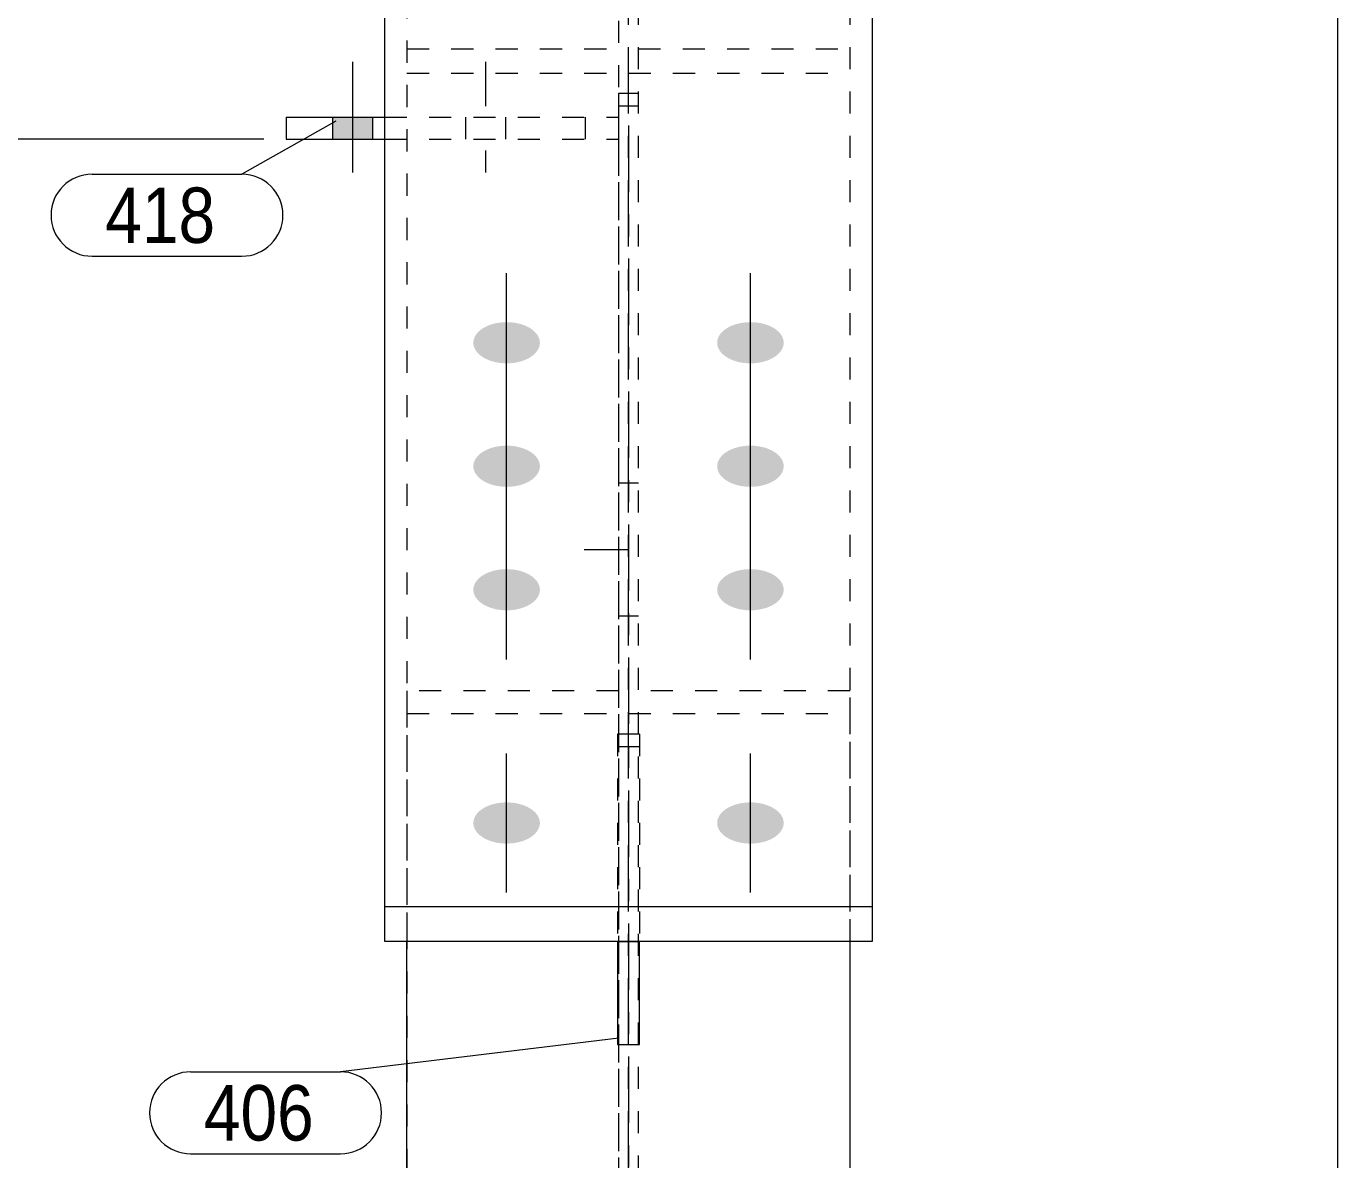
# Model space of a CAD drawing. Header units: millimetres. Extents: x 2 to 579, y 1 to 825.
# Drawn here: x 55.3 to 114.5, y 617.4 to 668.5 of the extents above; entities that cross this region are included whole.
import ezdxf

# ---------------------------------------------------------------- set-up
doc = ezdxf.new("R2010")
doc.units = ezdxf.units.MM
for name, pattern in [('XKITLINE00', [0]), ('XKITLINE01', [4, 1, -1, 1, -1]), ('XKITLINE02', [4, 2, -2]), ('XKITLINE03', [6, 3, -1, 1, -1])]:
    doc.linetypes.add(name, pattern=pattern)
for name, color, linetype, lineweight in [('Bolt', 3, 'Continuous', 0), ('Dimensions', 7, 'Continuous', 0), ('Part', 2, 'Continuous', 0), ('PartMark', 7, 'Continuous', 0)]:
    doc.layers.add(name, color=color, linetype=linetype, lineweight=lineweight)
doc.styles.add('ARIAL', font='ARIAL.TTF')

# ---------------------------------------------------------------- blocks, each defined once
blk = doc.blocks.new('*A24')
at = {"layer": 'Bolt'}
for points in [[(76.913, 653.312), (76.876, 653.313), (76.84, 653.314), (76.803, 653.316), (76.766, 653.319), (76.73, 653.322), (76.694, 653.325), (76.657, 653.33), (76.621, 653.334), (76.586, 653.34), (76.55, 653.345), (76.515, 653.352), (76.479, 653.359), (76.445, 653.366), (76.41, 653.374), (76.376, 653.382), (76.342, 653.391), (76.309, 653.401), (76.276, 653.411), (76.243, 653.421), (76.211, 653.432), (76.179, 653.444), (76.148, 653.456), (76.117, 653.468), (76.086, 653.481), (76.056, 653.495), (76.027, 653.508), (75.998, 653.523), (75.97, 653.537), (75.943, 653.552), (75.916, 653.568), (75.889, 653.584), (75.864, 653.6), (75.839, 653.617), (75.814, 653.634), (75.79, 653.651), (75.767, 653.669), (75.745, 653.687), (75.724, 653.706), (75.703, 653.724), (75.683, 653.744), (75.663, 653.763), (75.645, 653.783), (75.627, 653.803), (75.61, 653.823), (75.594, 653.843), (75.579, 653.864), (75.564, 653.885), (75.551, 653.906), (75.538, 653.928), (75.526, 653.949), (75.515, 653.971), (75.504, 653.993), (75.495, 654.015), (75.486, 654.037), (75.479, 654.059), (75.472, 654.082), (75.466, 654.104), (75.461, 654.127), (75.457, 654.149), (75.454, 654.172), (75.452, 654.195), (75.45, 654.218), (75.45, 654.24), (75.45, 654.263), (75.452, 654.286), (75.454, 654.309), (75.457, 654.331), (75.461, 654.354), (75.466, 654.377), (75.472, 654.399), (75.479, 654.422), (75.486, 654.444), (75.495, 654.466), (75.504, 654.488), (75.515, 654.51), (75.526, 654.532), (75.538, 654.553), (75.551, 654.575), (75.564, 654.596), (75.579, 654.617), (75.594, 654.637), (75.61, 654.658), (75.627, 654.678), (75.645, 654.698), (75.663, 654.718), (75.683, 654.737), (75.703, 654.756), (75.724, 654.775), (75.745, 654.794), (75.767, 654.812), (75.79, 654.83), (75.814, 654.847), (75.839, 654.864), (75.864, 654.881), (75.889, 654.897), (75.916, 654.913), (75.943, 654.929), (75.97, 654.944), (75.998, 654.958), (76.027, 654.973), (76.056, 654.986), (76.086, 655), (76.117, 655.013), (76.148, 655.025), (76.179, 655.037), (76.211, 655.048), (76.243, 655.059), (76.276, 655.07), (76.309, 655.08), (76.342, 655.089), (76.376, 655.098), (76.41, 655.107), (76.445, 655.115), (76.479, 655.122), (76.515, 655.129), (76.55, 655.135), (76.586, 655.141), (76.621, 655.147), (76.657, 655.151), (76.694, 655.155), (76.73, 655.159), (76.766, 655.162), (76.803, 655.165), (76.84, 655.167), (76.876, 655.168), (76.913, 655.169), (76.95, 655.169), (76.987, 655.169), (77.024, 655.168), (77.06, 655.167), (77.097, 655.165), (77.134, 655.162), (77.17, 655.159), (77.206, 655.155), (77.243, 655.151), (77.279, 655.147), (77.314, 655.141), (77.35, 655.135), (77.385, 655.129), (77.421, 655.122), (77.455, 655.115), (77.49, 655.107), (77.524, 655.098), (77.558, 655.089), (77.591, 655.08), (77.624, 655.07), (77.657, 655.059), (77.689, 655.048), (77.721, 655.037), (77.752, 655.025), (77.783, 655.013), (77.814, 655), (77.844, 654.986), (77.873, 654.973), (77.902, 654.958), (77.93, 654.944), (77.957, 654.929), (77.984, 654.913), (78.011, 654.897), (78.036, 654.881), (78.061, 654.864), (78.086, 654.847), (78.11, 654.83), (78.133, 654.812), (78.155, 654.794), (78.176, 654.775), (78.197, 654.756), (78.217, 654.737), (78.237, 654.718), (78.255, 654.698), (78.273, 654.678), (78.29, 654.658), (78.306, 654.637), (78.321, 654.617), (78.336, 654.596), (78.349, 654.575), (78.362, 654.553), (78.374, 654.532), (78.385, 654.51), (78.396, 654.488), (78.405, 654.466), (78.414, 654.444), (78.421, 654.422), (78.428, 654.399), (78.434, 654.377), (78.439, 654.354), (78.443, 654.331), (78.446, 654.309), (78.448, 654.286), (78.45, 654.263), (78.45, 654.24), (78.45, 654.218), (78.448, 654.195), (78.446, 654.172), (78.443, 654.149), (78.439, 654.127), (78.434, 654.104), (78.428, 654.082), (78.421, 654.059), (78.414, 654.037), (78.405, 654.015), (78.396, 653.993), (78.385, 653.971), (78.374, 653.949), (78.362, 653.928), (78.349, 653.906), (78.336, 653.885), (78.321, 653.864), (78.306, 653.843), (78.29, 653.823), (78.273, 653.803), (78.255, 653.783), (78.237, 653.763), (78.217, 653.744), (78.197, 653.724), (78.176, 653.706), (78.155, 653.687), (78.133, 653.669), (78.11, 653.651), (78.086, 653.634), (78.061, 653.617), (78.036, 653.6), (78.011, 653.584), (77.984, 653.568), (77.957, 653.552), (77.93, 653.537), (77.902, 653.523), (77.873, 653.508), (77.844, 653.495), (77.814, 653.481), (77.783, 653.468), (77.752, 653.456), (77.721, 653.444), (77.689, 653.432), (77.657, 653.421), (77.624, 653.411), (77.591, 653.401), (77.558, 653.391), (77.524, 653.382), (77.49, 653.374), (77.455, 653.366), (77.421, 653.359), (77.385, 653.352), (77.35, 653.345), (77.314, 653.34), (77.279, 653.334), (77.243, 653.33), (77.206, 653.325), (77.17, 653.322), (77.134, 653.319), (77.097, 653.316), (77.06, 653.314), (77.024, 653.313), (76.987, 653.312), (76.95, 653.312)], [(87.913, 653.312), (87.876, 653.313), (87.84, 653.314), (87.803, 653.316), (87.766, 653.319), (87.73, 653.322), (87.694, 653.325), (87.657, 653.33), (87.621, 653.334), (87.586, 653.34), (87.55, 653.345), (87.515, 653.352), (87.479, 653.359), (87.445, 653.366), (87.41, 653.374), (87.376, 653.382), (87.342, 653.391), (87.309, 653.401), (87.276, 653.411), (87.243, 653.421), (87.211, 653.432), (87.179, 653.444), (87.148, 653.456), (87.117, 653.468), (87.086, 653.481), (87.056, 653.495), (87.027, 653.508), (86.998, 653.523), (86.97, 653.537), (86.943, 653.552), (86.916, 653.568), (86.889, 653.584), (86.864, 653.6), (86.839, 653.617), (86.814, 653.634), (86.79, 653.651), (86.767, 653.669), (86.745, 653.687), (86.724, 653.706), (86.703, 653.724), (86.683, 653.744), (86.663, 653.763), (86.645, 653.783), (86.627, 653.803), (86.61, 653.823), (86.594, 653.843), (86.579, 653.864), (86.564, 653.885), (86.551, 653.906), (86.538, 653.928), (86.526, 653.949), (86.515, 653.971), (86.504, 653.993), (86.495, 654.015), (86.486, 654.037), (86.479, 654.059), (86.472, 654.082), (86.466, 654.104), (86.461, 654.127), (86.457, 654.149), (86.454, 654.172), (86.452, 654.195), (86.45, 654.218), (86.45, 654.24), (86.45, 654.263), (86.452, 654.286), (86.454, 654.309), (86.457, 654.331), (86.461, 654.354), (86.466, 654.377), (86.472, 654.399), (86.479, 654.422), (86.486, 654.444), (86.495, 654.466), (86.504, 654.488), (86.515, 654.51), (86.526, 654.532), (86.538, 654.553), (86.551, 654.575), (86.564, 654.596), (86.579, 654.617), (86.594, 654.637), (86.61, 654.658), (86.627, 654.678), (86.645, 654.698), (86.663, 654.718), (86.683, 654.737), (86.703, 654.756), (86.724, 654.775), (86.745, 654.794), (86.767, 654.812), (86.79, 654.83), (86.814, 654.847), (86.839, 654.864), (86.864, 654.881), (86.889, 654.897), (86.916, 654.913), (86.943, 654.929), (86.97, 654.944), (86.998, 654.958), (87.027, 654.973), (87.056, 654.986), (87.086, 655), (87.117, 655.013), (87.148, 655.025), (87.179, 655.037), (87.211, 655.048), (87.243, 655.059), (87.276, 655.07), (87.309, 655.08), (87.342, 655.089), (87.376, 655.098), (87.41, 655.107), (87.445, 655.115), (87.479, 655.122), (87.515, 655.129), (87.55, 655.135), (87.586, 655.141), (87.621, 655.147), (87.657, 655.151), (87.694, 655.155), (87.73, 655.159), (87.766, 655.162), (87.803, 655.165), (87.84, 655.167), (87.876, 655.168), (87.913, 655.169), (87.95, 655.169), (87.987, 655.169), (88.024, 655.168), (88.06, 655.167), (88.097, 655.165), (88.134, 655.162), (88.17, 655.159), (88.206, 655.155), (88.243, 655.151), (88.279, 655.147), (88.314, 655.141), (88.35, 655.135), (88.385, 655.129), (88.421, 655.122), (88.455, 655.115), (88.49, 655.107), (88.524, 655.098), (88.558, 655.089), (88.591, 655.08), (88.624, 655.07), (88.657, 655.059), (88.689, 655.048), (88.721, 655.037), (88.752, 655.025), (88.783, 655.013), (88.814, 655), (88.844, 654.986), (88.873, 654.973), (88.902, 654.958), (88.93, 654.944), (88.957, 654.929), (88.984, 654.913), (89.011, 654.897), (89.036, 654.881), (89.061, 654.864), (89.086, 654.847), (89.11, 654.83), (89.133, 654.812), (89.155, 654.794), (89.176, 654.775), (89.197, 654.756), (89.217, 654.737), (89.237, 654.718), (89.255, 654.698), (89.273, 654.678), (89.29, 654.658), (89.306, 654.637), (89.321, 654.617), (89.336, 654.596), (89.349, 654.575), (89.362, 654.553), (89.374, 654.532), (89.385, 654.51), (89.396, 654.488), (89.405, 654.466), (89.414, 654.444), (89.421, 654.422), (89.428, 654.399), (89.434, 654.377), (89.439, 654.354), (89.443, 654.331), (89.446, 654.309), (89.448, 654.286), (89.45, 654.263), (89.45, 654.24), (89.45, 654.218), (89.448, 654.195), (89.446, 654.172), (89.443, 654.149), (89.439, 654.127), (89.434, 654.104), (89.428, 654.082), (89.421, 654.059), (89.414, 654.037), (89.405, 654.015), (89.396, 653.993), (89.385, 653.971), (89.374, 653.949), (89.362, 653.928), (89.349, 653.906), (89.336, 653.885), (89.321, 653.864), (89.306, 653.843), (89.29, 653.823), (89.273, 653.803), (89.255, 653.783), (89.237, 653.763), (89.217, 653.744), (89.197, 653.724), (89.176, 653.706), (89.155, 653.687), (89.133, 653.669), (89.11, 653.651), (89.086, 653.634), (89.061, 653.617), (89.036, 653.6), (89.011, 653.584), (88.984, 653.568), (88.957, 653.552), (88.93, 653.537), (88.902, 653.523), (88.873, 653.508), (88.844, 653.495), (88.814, 653.481), (88.783, 653.468), (88.752, 653.456), (88.721, 653.444), (88.689, 653.432), (88.657, 653.421), (88.624, 653.411), (88.591, 653.401), (88.558, 653.391), (88.524, 653.382), (88.49, 653.374), (88.455, 653.366), (88.421, 653.359), (88.385, 653.352), (88.35, 653.345), (88.314, 653.34), (88.279, 653.334), (88.243, 653.33), (88.206, 653.325), (88.17, 653.322), (88.134, 653.319), (88.097, 653.316), (88.06, 653.314), (88.024, 653.313), (87.987, 653.312), (87.95, 653.312)], [(76.913, 647.74), (76.876, 647.741), (76.84, 647.742), (76.803, 647.744), (76.766, 647.747), (76.73, 647.75), (76.694, 647.754), (76.657, 647.758), (76.621, 647.762), (76.586, 647.768), (76.55, 647.774), (76.515, 647.78), (76.479, 647.787), (76.445, 647.794), (76.41, 647.802), (76.376, 647.811), (76.342, 647.82), (76.309, 647.829), (76.276, 647.839), (76.243, 647.85), (76.211, 647.861), (76.179, 647.872), (76.148, 647.884), (76.117, 647.896), (76.086, 647.909), (76.056, 647.923), (76.027, 647.936), (75.998, 647.951), (75.97, 647.965), (75.943, 647.98), (75.916, 647.996), (75.889, 648.012), (75.864, 648.028), (75.839, 648.045), (75.814, 648.062), (75.79, 648.079), (75.767, 648.097), (75.745, 648.115), (75.724, 648.134), (75.703, 648.153), (75.683, 648.172), (75.663, 648.191), (75.645, 648.211), (75.627, 648.231), (75.61, 648.251), (75.594, 648.272), (75.579, 648.292), (75.564, 648.313), (75.551, 648.334), (75.538, 648.356), (75.526, 648.377), (75.515, 648.399), (75.504, 648.421), (75.495, 648.443), (75.486, 648.465), (75.479, 648.487), (75.472, 648.51), (75.466, 648.532), (75.461, 648.555), (75.457, 648.578), (75.454, 648.6), (75.452, 648.623), (75.45, 648.646), (75.45, 648.669), (75.45, 648.691), (75.452, 648.714), (75.454, 648.737), (75.457, 648.76), (75.461, 648.782), (75.466, 648.805), (75.472, 648.827), (75.479, 648.85), (75.486, 648.872), (75.495, 648.894), (75.504, 648.916), (75.515, 648.938), (75.526, 648.96), (75.538, 648.981), (75.551, 649.003), (75.564, 649.024), (75.579, 649.045), (75.594, 649.066), (75.61, 649.086), (75.627, 649.106), (75.645, 649.126), (75.663, 649.146), (75.683, 649.165), (75.703, 649.184), (75.724, 649.203), (75.745, 649.222), (75.767, 649.24), (75.79, 649.258), (75.814, 649.275), (75.839, 649.292), (75.864, 649.309), (75.889, 649.325), (75.916, 649.341), (75.943, 649.357), (75.97, 649.372), (75.998, 649.386), (76.027, 649.401), (76.056, 649.414), (76.086, 649.428), (76.117, 649.441), (76.148, 649.453), (76.179, 649.465), (76.211, 649.477), (76.243, 649.488), (76.276, 649.498), (76.309, 649.508), (76.342, 649.518), (76.376, 649.527), (76.41, 649.535), (76.445, 649.543), (76.479, 649.55), (76.515, 649.557), (76.55, 649.564), (76.586, 649.569), (76.621, 649.575), (76.657, 649.579), (76.694, 649.584), (76.73, 649.587), (76.766, 649.59), (76.803, 649.593), (76.84, 649.595), (76.876, 649.596), (76.913, 649.597), (76.95, 649.597), (76.987, 649.597), (77.024, 649.596), (77.06, 649.595), (77.097, 649.593), (77.134, 649.59), (77.17, 649.587), (77.206, 649.584), (77.243, 649.579), (77.279, 649.575), (77.314, 649.569), (77.35, 649.564), (77.385, 649.557), (77.421, 649.55), (77.455, 649.543), (77.49, 649.535), (77.524, 649.527), (77.558, 649.518), (77.591, 649.508), (77.624, 649.498), (77.657, 649.488), (77.689, 649.477), (77.721, 649.465), (77.752, 649.453), (77.783, 649.441), (77.814, 649.428), (77.844, 649.414), (77.873, 649.401), (77.902, 649.386), (77.93, 649.372), (77.957, 649.357), (77.984, 649.341), (78.011, 649.325), (78.036, 649.309), (78.061, 649.292), (78.086, 649.275), (78.11, 649.258), (78.133, 649.24), (78.155, 649.222), (78.176, 649.203), (78.197, 649.184), (78.217, 649.165), (78.237, 649.146), (78.255, 649.126), (78.273, 649.106), (78.29, 649.086), (78.306, 649.066), (78.321, 649.045), (78.336, 649.024), (78.349, 649.003), (78.362, 648.981), (78.374, 648.96), (78.385, 648.938), (78.396, 648.916), (78.405, 648.894), (78.414, 648.872), (78.421, 648.85), (78.428, 648.827), (78.434, 648.805), (78.439, 648.782), (78.443, 648.76), (78.446, 648.737), (78.448, 648.714), (78.45, 648.691), (78.45, 648.669), (78.45, 648.646), (78.448, 648.623), (78.446, 648.6), (78.443, 648.578), (78.439, 648.555), (78.434, 648.532), (78.428, 648.51), (78.421, 648.487), (78.414, 648.465), (78.405, 648.443), (78.396, 648.421), (78.385, 648.399), (78.374, 648.377), (78.362, 648.356), (78.349, 648.334), (78.336, 648.313), (78.321, 648.292), (78.306, 648.272), (78.29, 648.251), (78.273, 648.231), (78.255, 648.211), (78.237, 648.191), (78.217, 648.172), (78.197, 648.153), (78.176, 648.134), (78.155, 648.115), (78.133, 648.097), (78.11, 648.079), (78.086, 648.062), (78.061, 648.045), (78.036, 648.028), (78.011, 648.012), (77.984, 647.996), (77.957, 647.98), (77.93, 647.965), (77.902, 647.951), (77.873, 647.936), (77.844, 647.923), (77.814, 647.909), (77.783, 647.896), (77.752, 647.884), (77.721, 647.872), (77.689, 647.861), (77.657, 647.85), (77.624, 647.839), (77.591, 647.829), (77.558, 647.82), (77.524, 647.811), (77.49, 647.802), (77.455, 647.794), (77.421, 647.787), (77.385, 647.78), (77.35, 647.774), (77.314, 647.768), (77.279, 647.762), (77.243, 647.758), (77.206, 647.754), (77.17, 647.75), (77.134, 647.747), (77.097, 647.744), (77.06, 647.742), (77.024, 647.741), (76.987, 647.74), (76.95, 647.74)], [(87.913, 647.74), (87.876, 647.741), (87.84, 647.742), (87.803, 647.744), (87.766, 647.747), (87.73, 647.75), (87.694, 647.754), (87.657, 647.758), (87.621, 647.762), (87.586, 647.768), (87.55, 647.774), (87.515, 647.78), (87.479, 647.787), (87.445, 647.794), (87.41, 647.802), (87.376, 647.811), (87.342, 647.82), (87.309, 647.829), (87.276, 647.839), (87.243, 647.85), (87.211, 647.861), (87.179, 647.872), (87.148, 647.884), (87.117, 647.896), (87.086, 647.909), (87.056, 647.923), (87.027, 647.936), (86.998, 647.951), (86.97, 647.965), (86.943, 647.98), (86.916, 647.996), (86.889, 648.012), (86.864, 648.028), (86.839, 648.045), (86.814, 648.062), (86.79, 648.079), (86.767, 648.097), (86.745, 648.115), (86.724, 648.134), (86.703, 648.153), (86.683, 648.172), (86.663, 648.191), (86.645, 648.211), (86.627, 648.231), (86.61, 648.251), (86.594, 648.272), (86.579, 648.292), (86.564, 648.313), (86.551, 648.334), (86.538, 648.356), (86.526, 648.377), (86.515, 648.399), (86.504, 648.421), (86.495, 648.443), (86.486, 648.465), (86.479, 648.487), (86.472, 648.51), (86.466, 648.532), (86.461, 648.555), (86.457, 648.578), (86.454, 648.6), (86.452, 648.623), (86.45, 648.646), (86.45, 648.669), (86.45, 648.691), (86.452, 648.714), (86.454, 648.737), (86.457, 648.76), (86.461, 648.782), (86.466, 648.805), (86.472, 648.827), (86.479, 648.85), (86.486, 648.872), (86.495, 648.894), (86.504, 648.916), (86.515, 648.938), (86.526, 648.96), (86.538, 648.981), (86.551, 649.003), (86.564, 649.024), (86.579, 649.045), (86.594, 649.066), (86.61, 649.086), (86.627, 649.106), (86.645, 649.126), (86.663, 649.146), (86.683, 649.165), (86.703, 649.184), (86.724, 649.203), (86.745, 649.222), (86.767, 649.24), (86.79, 649.258), (86.814, 649.275), (86.839, 649.292), (86.864, 649.309), (86.889, 649.325), (86.916, 649.341), (86.943, 649.357), (86.97, 649.372), (86.998, 649.386), (87.027, 649.401), (87.056, 649.414), (87.086, 649.428), (87.117, 649.441), (87.148, 649.453), (87.179, 649.465), (87.211, 649.477), (87.243, 649.488), (87.276, 649.498), (87.309, 649.508), (87.342, 649.518), (87.376, 649.527), (87.41, 649.535), (87.445, 649.543), (87.479, 649.55), (87.515, 649.557), (87.55, 649.564), (87.586, 649.569), (87.621, 649.575), (87.657, 649.579), (87.694, 649.584), (87.73, 649.587), (87.766, 649.59), (87.803, 649.593), (87.84, 649.595), (87.876, 649.596), (87.913, 649.597), (87.95, 649.597), (87.987, 649.597), (88.024, 649.596), (88.06, 649.595), (88.097, 649.593), (88.134, 649.59), (88.17, 649.587), (88.206, 649.584), (88.243, 649.579), (88.279, 649.575), (88.314, 649.569), (88.35, 649.564), (88.385, 649.557), (88.421, 649.55), (88.455, 649.543), (88.49, 649.535), (88.524, 649.527), (88.558, 649.518), (88.591, 649.508), (88.624, 649.498), (88.657, 649.488), (88.689, 649.477), (88.721, 649.465), (88.752, 649.453), (88.783, 649.441), (88.814, 649.428), (88.844, 649.414), (88.873, 649.401), (88.902, 649.386), (88.93, 649.372), (88.957, 649.357), (88.984, 649.341), (89.011, 649.325), (89.036, 649.309), (89.061, 649.292), (89.086, 649.275), (89.11, 649.258), (89.133, 649.24), (89.155, 649.222), (89.176, 649.203), (89.197, 649.184), (89.217, 649.165), (89.237, 649.146), (89.255, 649.126), (89.273, 649.106), (89.29, 649.086), (89.306, 649.066), (89.321, 649.045), (89.336, 649.024), (89.349, 649.003), (89.362, 648.981), (89.374, 648.96), (89.385, 648.938), (89.396, 648.916), (89.405, 648.894), (89.414, 648.872), (89.421, 648.85), (89.428, 648.827), (89.434, 648.805), (89.439, 648.782), (89.443, 648.76), (89.446, 648.737), (89.448, 648.714), (89.45, 648.691), (89.45, 648.669), (89.45, 648.646), (89.448, 648.623), (89.446, 648.6), (89.443, 648.578), (89.439, 648.555), (89.434, 648.532), (89.428, 648.51), (89.421, 648.487), (89.414, 648.465), (89.405, 648.443), (89.396, 648.421), (89.385, 648.399), (89.374, 648.377), (89.362, 648.356), (89.349, 648.334), (89.336, 648.313), (89.321, 648.292), (89.306, 648.272), (89.29, 648.251), (89.273, 648.231), (89.255, 648.211), (89.237, 648.191), (89.217, 648.172), (89.197, 648.153), (89.176, 648.134), (89.155, 648.115), (89.133, 648.097), (89.11, 648.079), (89.086, 648.062), (89.061, 648.045), (89.036, 648.028), (89.011, 648.012), (88.984, 647.996), (88.957, 647.98), (88.93, 647.965), (88.902, 647.951), (88.873, 647.936), (88.844, 647.923), (88.814, 647.909), (88.783, 647.896), (88.752, 647.884), (88.721, 647.872), (88.689, 647.861), (88.657, 647.85), (88.624, 647.839), (88.591, 647.829), (88.558, 647.82), (88.524, 647.811), (88.49, 647.802), (88.455, 647.794), (88.421, 647.787), (88.385, 647.78), (88.35, 647.774), (88.314, 647.768), (88.279, 647.762), (88.243, 647.758), (88.206, 647.754), (88.17, 647.75), (88.134, 647.747), (88.097, 647.744), (88.06, 647.742), (88.024, 647.741), (87.987, 647.74), (87.95, 647.74)], [(76.913, 642.168), (76.876, 642.169), (76.84, 642.171), (76.803, 642.172), (76.766, 642.175), (76.73, 642.178), (76.694, 642.182), (76.657, 642.186), (76.621, 642.191), (76.586, 642.196), (76.55, 642.202), (76.515, 642.208), (76.479, 642.215), (76.445, 642.222), (76.41, 642.23), (76.376, 642.239), (76.342, 642.248), (76.309, 642.257), (76.276, 642.267), (76.243, 642.278), (76.211, 642.289), (76.179, 642.3), (76.148, 642.312), (76.117, 642.325), (76.086, 642.337), (76.056, 642.351), (76.027, 642.365), (75.998, 642.379), (75.97, 642.393), (75.943, 642.409), (75.916, 642.424), (75.889, 642.44), (75.864, 642.456), (75.839, 642.473), (75.814, 642.49), (75.79, 642.508), (75.767, 642.525), (75.745, 642.543), (75.724, 642.562), (75.703, 642.581), (75.683, 642.6), (75.663, 642.619), (75.645, 642.639), (75.627, 642.659), (75.61, 642.679), (75.594, 642.7), (75.579, 642.72), (75.564, 642.741), (75.551, 642.762), (75.538, 642.784), (75.526, 642.805), (75.515, 642.827), (75.504, 642.849), (75.495, 642.871), (75.486, 642.893), (75.479, 642.916), (75.472, 642.938), (75.466, 642.96), (75.461, 642.983), (75.457, 643.006), (75.454, 643.028), (75.452, 643.051), (75.45, 643.074), (75.45, 643.097), (75.45, 643.119), (75.452, 643.142), (75.454, 643.165), (75.457, 643.188), (75.461, 643.21), (75.466, 643.233), (75.472, 643.255), (75.479, 643.278), (75.486, 643.3), (75.495, 643.322), (75.504, 643.344), (75.515, 643.366), (75.526, 643.388), (75.538, 643.41), (75.551, 643.431), (75.564, 643.452), (75.579, 643.473), (75.594, 643.494), (75.61, 643.514), (75.627, 643.534), (75.645, 643.554), (75.663, 643.574), (75.683, 643.593), (75.703, 643.613), (75.724, 643.631), (75.745, 643.65), (75.767, 643.668), (75.79, 643.686), (75.814, 643.703), (75.839, 643.72), (75.864, 643.737), (75.889, 643.753), (75.916, 643.769), (75.943, 643.785), (75.97, 643.8), (75.998, 643.815), (76.027, 643.829), (76.056, 643.843), (76.086, 643.856), (76.117, 643.869), (76.148, 643.881), (76.179, 643.893), (76.211, 643.905), (76.243, 643.916), (76.276, 643.926), (76.309, 643.936), (76.342, 643.946), (76.376, 643.955), (76.41, 643.963), (76.445, 643.971), (76.479, 643.978), (76.515, 643.985), (76.55, 643.992), (76.586, 643.997), (76.621, 644.003), (76.657, 644.007), (76.694, 644.012), (76.73, 644.015), (76.766, 644.018), (76.803, 644.021), (76.84, 644.023), (76.876, 644.024), (76.913, 644.025), (76.95, 644.025), (76.987, 644.025), (77.024, 644.024), (77.06, 644.023), (77.097, 644.021), (77.134, 644.018), (77.17, 644.015), (77.206, 644.012), (77.243, 644.007), (77.279, 644.003), (77.314, 643.997), (77.35, 643.992), (77.385, 643.985), (77.421, 643.978), (77.455, 643.971), (77.49, 643.963), (77.524, 643.955), (77.558, 643.946), (77.591, 643.936), (77.624, 643.926), (77.657, 643.916), (77.689, 643.905), (77.721, 643.893), (77.752, 643.881), (77.783, 643.869), (77.814, 643.856), (77.844, 643.843), (77.873, 643.829), (77.902, 643.815), (77.93, 643.8), (77.957, 643.785), (77.984, 643.769), (78.011, 643.753), (78.036, 643.737), (78.061, 643.72), (78.086, 643.703), (78.11, 643.686), (78.133, 643.668), (78.155, 643.65), (78.176, 643.631), (78.197, 643.613), (78.217, 643.593), (78.237, 643.574), (78.255, 643.554), (78.273, 643.534), (78.29, 643.514), (78.306, 643.494), (78.321, 643.473), (78.336, 643.452), (78.349, 643.431), (78.362, 643.41), (78.374, 643.388), (78.385, 643.366), (78.396, 643.344), (78.405, 643.322), (78.414, 643.3), (78.421, 643.278), (78.428, 643.255), (78.434, 643.233), (78.439, 643.21), (78.443, 643.188), (78.446, 643.165), (78.448, 643.142), (78.45, 643.119), (78.45, 643.097), (78.45, 643.074), (78.448, 643.051), (78.446, 643.028), (78.443, 643.006), (78.439, 642.983), (78.434, 642.96), (78.428, 642.938), (78.421, 642.916), (78.414, 642.893), (78.405, 642.871), (78.396, 642.849), (78.385, 642.827), (78.374, 642.805), (78.362, 642.784), (78.349, 642.762), (78.336, 642.741), (78.321, 642.72), (78.306, 642.7), (78.29, 642.679), (78.273, 642.659), (78.255, 642.639), (78.237, 642.619), (78.217, 642.6), (78.197, 642.581), (78.176, 642.562), (78.155, 642.543), (78.133, 642.525), (78.11, 642.508), (78.086, 642.49), (78.061, 642.473), (78.036, 642.456), (78.011, 642.44), (77.984, 642.424), (77.957, 642.409), (77.93, 642.393), (77.902, 642.379), (77.873, 642.365), (77.844, 642.351), (77.814, 642.337), (77.783, 642.325), (77.752, 642.312), (77.721, 642.3), (77.689, 642.289), (77.657, 642.278), (77.624, 642.267), (77.591, 642.257), (77.558, 642.248), (77.524, 642.239), (77.49, 642.23), (77.455, 642.222), (77.421, 642.215), (77.385, 642.208), (77.35, 642.202), (77.314, 642.196), (77.279, 642.191), (77.243, 642.186), (77.206, 642.182), (77.17, 642.178), (77.134, 642.175), (77.097, 642.172), (77.06, 642.171), (77.024, 642.169), (76.987, 642.168), (76.95, 642.168)], [(87.913, 642.168), (87.876, 642.169), (87.84, 642.171), (87.803, 642.172), (87.766, 642.175), (87.73, 642.178), (87.694, 642.182), (87.657, 642.186), (87.621, 642.191), (87.586, 642.196), (87.55, 642.202), (87.515, 642.208), (87.479, 642.215), (87.445, 642.222), (87.41, 642.23), (87.376, 642.239), (87.342, 642.248), (87.309, 642.257), (87.276, 642.267), (87.243, 642.278), (87.211, 642.289), (87.179, 642.3), (87.148, 642.312), (87.117, 642.325), (87.086, 642.337), (87.056, 642.351), (87.027, 642.365), (86.998, 642.379), (86.97, 642.393), (86.943, 642.409), (86.916, 642.424), (86.889, 642.44), (86.864, 642.456), (86.839, 642.473), (86.814, 642.49), (86.79, 642.508), (86.767, 642.525), (86.745, 642.543), (86.724, 642.562), (86.703, 642.581), (86.683, 642.6), (86.663, 642.619), (86.645, 642.639), (86.627, 642.659), (86.61, 642.679), (86.594, 642.7), (86.579, 642.72), (86.564, 642.741), (86.551, 642.762), (86.538, 642.784), (86.526, 642.805), (86.515, 642.827), (86.504, 642.849), (86.495, 642.871), (86.486, 642.893), (86.479, 642.916), (86.472, 642.938), (86.466, 642.96), (86.461, 642.983), (86.457, 643.006), (86.454, 643.028), (86.452, 643.051), (86.45, 643.074), (86.45, 643.097), (86.45, 643.119), (86.452, 643.142), (86.454, 643.165), (86.457, 643.188), (86.461, 643.21), (86.466, 643.233), (86.472, 643.255), (86.479, 643.278), (86.486, 643.3), (86.495, 643.322), (86.504, 643.344), (86.515, 643.366), (86.526, 643.388), (86.538, 643.41), (86.551, 643.431), (86.564, 643.452), (86.579, 643.473), (86.594, 643.494), (86.61, 643.514), (86.627, 643.534), (86.645, 643.554), (86.663, 643.574), (86.683, 643.593), (86.703, 643.613), (86.724, 643.631), (86.745, 643.65), (86.767, 643.668), (86.79, 643.686), (86.814, 643.703), (86.839, 643.72), (86.864, 643.737), (86.889, 643.753), (86.916, 643.769), (86.943, 643.785), (86.97, 643.8), (86.998, 643.815), (87.027, 643.829), (87.056, 643.843), (87.086, 643.856), (87.117, 643.869), (87.148, 643.881), (87.179, 643.893), (87.211, 643.905), (87.243, 643.916), (87.276, 643.926), (87.309, 643.936), (87.342, 643.946), (87.376, 643.955), (87.41, 643.963), (87.445, 643.971), (87.479, 643.978), (87.515, 643.985), (87.55, 643.992), (87.586, 643.997), (87.621, 644.003), (87.657, 644.007), (87.694, 644.012), (87.73, 644.015), (87.766, 644.018), (87.803, 644.021), (87.84, 644.023), (87.876, 644.024), (87.913, 644.025), (87.95, 644.025), (87.987, 644.025), (88.024, 644.024), (88.06, 644.023), (88.097, 644.021), (88.134, 644.018), (88.17, 644.015), (88.206, 644.012), (88.243, 644.007), (88.279, 644.003), (88.314, 643.997), (88.35, 643.992), (88.385, 643.985), (88.421, 643.978), (88.455, 643.971), (88.49, 643.963), (88.524, 643.955), (88.558, 643.946), (88.591, 643.936), (88.624, 643.926), (88.657, 643.916), (88.689, 643.905), (88.721, 643.893), (88.752, 643.881), (88.783, 643.869), (88.814, 643.856), (88.844, 643.843), (88.873, 643.829), (88.902, 643.815), (88.93, 643.8), (88.957, 643.785), (88.984, 643.769), (89.011, 643.753), (89.036, 643.737), (89.061, 643.72), (89.086, 643.703), (89.11, 643.686), (89.133, 643.668), (89.155, 643.65), (89.176, 643.631), (89.197, 643.613), (89.217, 643.593), (89.237, 643.574), (89.255, 643.554), (89.273, 643.534), (89.29, 643.514), (89.306, 643.494), (89.321, 643.473), (89.336, 643.452), (89.349, 643.431), (89.362, 643.41), (89.374, 643.388), (89.385, 643.366), (89.396, 643.344), (89.405, 643.322), (89.414, 643.3), (89.421, 643.278), (89.428, 643.255), (89.434, 643.233), (89.439, 643.21), (89.443, 643.188), (89.446, 643.165), (89.448, 643.142), (89.45, 643.119), (89.45, 643.097), (89.45, 643.074), (89.448, 643.051), (89.446, 643.028), (89.443, 643.006), (89.439, 642.983), (89.434, 642.96), (89.428, 642.938), (89.421, 642.916), (89.414, 642.893), (89.405, 642.871), (89.396, 642.849), (89.385, 642.827), (89.374, 642.805), (89.362, 642.784), (89.349, 642.762), (89.336, 642.741), (89.321, 642.72), (89.306, 642.7), (89.29, 642.679), (89.273, 642.659), (89.255, 642.639), (89.237, 642.619), (89.217, 642.6), (89.197, 642.581), (89.176, 642.562), (89.155, 642.543), (89.133, 642.525), (89.11, 642.508), (89.086, 642.49), (89.061, 642.473), (89.036, 642.456), (89.011, 642.44), (88.984, 642.424), (88.957, 642.409), (88.93, 642.393), (88.902, 642.379), (88.873, 642.365), (88.844, 642.351), (88.814, 642.337), (88.783, 642.325), (88.752, 642.312), (88.721, 642.3), (88.689, 642.289), (88.657, 642.278), (88.624, 642.267), (88.591, 642.257), (88.558, 642.248), (88.524, 642.239), (88.49, 642.23), (88.455, 642.222), (88.421, 642.215), (88.385, 642.208), (88.35, 642.202), (88.314, 642.196), (88.279, 642.191), (88.243, 642.186), (88.206, 642.182), (88.17, 642.178), (88.134, 642.175), (88.097, 642.172), (88.06, 642.171), (88.024, 642.169), (87.987, 642.168), (87.95, 642.168)], [(76.913, 631.644), (76.876, 631.644), (76.84, 631.646), (76.803, 631.648), (76.766, 631.65), (76.73, 631.653), (76.694, 631.657), (76.657, 631.661), (76.621, 631.666), (76.586, 631.671), (76.55, 631.677), (76.515, 631.683), (76.479, 631.69), (76.445, 631.698), (76.41, 631.706), (76.376, 631.714), (76.342, 631.723), (76.309, 631.733), (76.276, 631.743), (76.243, 631.753), (76.211, 631.764), (76.179, 631.775), (76.148, 631.787), (76.117, 631.8), (76.086, 631.813), (76.056, 631.826), (76.027, 631.84), (75.998, 631.854), (75.97, 631.869), (75.943, 631.884), (75.916, 631.899), (75.889, 631.915), (75.864, 631.932), (75.839, 631.948), (75.814, 631.965), (75.79, 631.983), (75.767, 632.001), (75.745, 632.019), (75.724, 632.037), (75.703, 632.056), (75.683, 632.075), (75.663, 632.095), (75.645, 632.114), (75.627, 632.134), (75.61, 632.154), (75.594, 632.175), (75.579, 632.196), (75.564, 632.217), (75.551, 632.238), (75.538, 632.259), (75.526, 632.281), (75.515, 632.302), (75.504, 632.324), (75.495, 632.346), (75.486, 632.369), (75.479, 632.391), (75.472, 632.413), (75.466, 632.436), (75.461, 632.458), (75.457, 632.481), (75.454, 632.504), (75.452, 632.526), (75.45, 632.549), (75.45, 632.572), (75.45, 632.595), (75.452, 632.618), (75.454, 632.64), (75.457, 632.663), (75.461, 632.686), (75.466, 632.708), (75.472, 632.731), (75.479, 632.753), (75.486, 632.775), (75.495, 632.798), (75.504, 632.82), (75.515, 632.842), (75.526, 632.863), (75.538, 632.885), (75.551, 632.906), (75.564, 632.927), (75.579, 632.948), (75.594, 632.969), (75.61, 632.99), (75.627, 633.01), (75.645, 633.03), (75.663, 633.049), (75.683, 633.069), (75.703, 633.088), (75.724, 633.107), (75.745, 633.125), (75.767, 633.143), (75.79, 633.161), (75.814, 633.179), (75.839, 633.196), (75.864, 633.212), (75.889, 633.229), (75.916, 633.245), (75.943, 633.26), (75.97, 633.275), (75.998, 633.29), (76.027, 633.304), (76.056, 633.318), (76.086, 633.331), (76.117, 633.344), (76.148, 633.357), (76.179, 633.369), (76.211, 633.38), (76.243, 633.391), (76.276, 633.402), (76.309, 633.412), (76.342, 633.421), (76.376, 633.43), (76.41, 633.438), (76.445, 633.446), (76.479, 633.454), (76.515, 633.461), (76.55, 633.467), (76.586, 633.473), (76.621, 633.478), (76.657, 633.483), (76.694, 633.487), (76.73, 633.491), (76.766, 633.494), (76.803, 633.496), (76.84, 633.498), (76.876, 633.5), (76.913, 633.5), (76.95, 633.501), (76.987, 633.5), (77.024, 633.5), (77.06, 633.498), (77.097, 633.496), (77.134, 633.494), (77.17, 633.491), (77.206, 633.487), (77.243, 633.483), (77.279, 633.478), (77.314, 633.473), (77.35, 633.467), (77.385, 633.461), (77.421, 633.454), (77.455, 633.446), (77.49, 633.438), (77.524, 633.43), (77.558, 633.421), (77.591, 633.412), (77.624, 633.402), (77.657, 633.391), (77.689, 633.38), (77.721, 633.369), (77.752, 633.357), (77.783, 633.344), (77.814, 633.331), (77.844, 633.318), (77.873, 633.304), (77.902, 633.29), (77.93, 633.275), (77.957, 633.26), (77.984, 633.245), (78.011, 633.229), (78.036, 633.212), (78.061, 633.196), (78.086, 633.179), (78.11, 633.161), (78.133, 633.143), (78.155, 633.125), (78.176, 633.107), (78.197, 633.088), (78.217, 633.069), (78.237, 633.049), (78.255, 633.03), (78.273, 633.01), (78.29, 632.99), (78.306, 632.969), (78.321, 632.948), (78.336, 632.927), (78.349, 632.906), (78.362, 632.885), (78.374, 632.863), (78.385, 632.842), (78.396, 632.82), (78.405, 632.798), (78.414, 632.775), (78.421, 632.753), (78.428, 632.731), (78.434, 632.708), (78.439, 632.686), (78.443, 632.663), (78.446, 632.64), (78.448, 632.618), (78.45, 632.595), (78.45, 632.572), (78.45, 632.549), (78.448, 632.526), (78.446, 632.504), (78.443, 632.481), (78.439, 632.458), (78.434, 632.436), (78.428, 632.413), (78.421, 632.391), (78.414, 632.369), (78.405, 632.346), (78.396, 632.324), (78.385, 632.302), (78.374, 632.281), (78.362, 632.259), (78.349, 632.238), (78.336, 632.217), (78.321, 632.196), (78.306, 632.175), (78.29, 632.154), (78.273, 632.134), (78.255, 632.114), (78.237, 632.095), (78.217, 632.075), (78.197, 632.056), (78.176, 632.037), (78.155, 632.019), (78.133, 632.001), (78.11, 631.983), (78.086, 631.965), (78.061, 631.948), (78.036, 631.932), (78.011, 631.915), (77.984, 631.899), (77.957, 631.884), (77.93, 631.869), (77.902, 631.854), (77.873, 631.84), (77.844, 631.826), (77.814, 631.813), (77.783, 631.8), (77.752, 631.787), (77.721, 631.775), (77.689, 631.764), (77.657, 631.753), (77.624, 631.743), (77.591, 631.733), (77.558, 631.723), (77.524, 631.714), (77.49, 631.706), (77.455, 631.698), (77.421, 631.69), (77.385, 631.683), (77.35, 631.677), (77.314, 631.671), (77.279, 631.666), (77.243, 631.661), (77.206, 631.657), (77.17, 631.653), (77.134, 631.65), (77.097, 631.648), (77.06, 631.646), (77.024, 631.644), (76.987, 631.644), (76.95, 631.643)], [(87.913, 631.644), (87.876, 631.644), (87.84, 631.646), (87.803, 631.648), (87.766, 631.65), (87.73, 631.653), (87.694, 631.657), (87.657, 631.661), (87.621, 631.666), (87.586, 631.671), (87.55, 631.677), (87.515, 631.683), (87.479, 631.69), (87.445, 631.698), (87.41, 631.706), (87.376, 631.714), (87.342, 631.723), (87.309, 631.733), (87.276, 631.743), (87.243, 631.753), (87.211, 631.764), (87.179, 631.775), (87.148, 631.787), (87.117, 631.8), (87.086, 631.813), (87.056, 631.826), (87.027, 631.84), (86.998, 631.854), (86.97, 631.869), (86.943, 631.884), (86.916, 631.899), (86.889, 631.915), (86.864, 631.932), (86.839, 631.948), (86.814, 631.965), (86.79, 631.983), (86.767, 632.001), (86.745, 632.019), (86.724, 632.037), (86.703, 632.056), (86.683, 632.075), (86.663, 632.095), (86.645, 632.114), (86.627, 632.134), (86.61, 632.154), (86.594, 632.175), (86.579, 632.196), (86.564, 632.217), (86.551, 632.238), (86.538, 632.259), (86.526, 632.281), (86.515, 632.302), (86.504, 632.324), (86.495, 632.346), (86.486, 632.369), (86.479, 632.391), (86.472, 632.413), (86.466, 632.436), (86.461, 632.458), (86.457, 632.481), (86.454, 632.504), (86.452, 632.526), (86.45, 632.549), (86.45, 632.572), (86.45, 632.595), (86.452, 632.618), (86.454, 632.64), (86.457, 632.663), (86.461, 632.686), (86.466, 632.708), (86.472, 632.731), (86.479, 632.753), (86.486, 632.775), (86.495, 632.798), (86.504, 632.82), (86.515, 632.842), (86.526, 632.863), (86.538, 632.885), (86.551, 632.906), (86.564, 632.927), (86.579, 632.948), (86.594, 632.969), (86.61, 632.99), (86.627, 633.01), (86.645, 633.03), (86.663, 633.049), (86.683, 633.069), (86.703, 633.088), (86.724, 633.107), (86.745, 633.125), (86.767, 633.143), (86.79, 633.161), (86.814, 633.179), (86.839, 633.196), (86.864, 633.212), (86.889, 633.229), (86.916, 633.245), (86.943, 633.26), (86.97, 633.275), (86.998, 633.29), (87.027, 633.304), (87.056, 633.318), (87.086, 633.331), (87.117, 633.344), (87.148, 633.357), (87.179, 633.369), (87.211, 633.38), (87.243, 633.391), (87.276, 633.402), (87.309, 633.412), (87.342, 633.421), (87.376, 633.43), (87.41, 633.438), (87.445, 633.446), (87.479, 633.454), (87.515, 633.461), (87.55, 633.467), (87.586, 633.473), (87.621, 633.478), (87.657, 633.483), (87.694, 633.487), (87.73, 633.491), (87.766, 633.494), (87.803, 633.496), (87.84, 633.498), (87.876, 633.5), (87.913, 633.5), (87.95, 633.501), (87.987, 633.5), (88.024, 633.5), (88.06, 633.498), (88.097, 633.496), (88.134, 633.494), (88.17, 633.491), (88.206, 633.487), (88.243, 633.483), (88.279, 633.478), (88.314, 633.473), (88.35, 633.467), (88.385, 633.461), (88.421, 633.454), (88.455, 633.446), (88.49, 633.438), (88.524, 633.43), (88.558, 633.421), (88.591, 633.412), (88.624, 633.402), (88.657, 633.391), (88.689, 633.38), (88.721, 633.369), (88.752, 633.357), (88.783, 633.344), (88.814, 633.331), (88.844, 633.318), (88.873, 633.304), (88.902, 633.29), (88.93, 633.275), (88.957, 633.26), (88.984, 633.245), (89.011, 633.229), (89.036, 633.212), (89.061, 633.196), (89.086, 633.179), (89.11, 633.161), (89.133, 633.143), (89.155, 633.125), (89.176, 633.107), (89.197, 633.088), (89.217, 633.069), (89.237, 633.049), (89.255, 633.03), (89.273, 633.01), (89.29, 632.99), (89.306, 632.969), (89.321, 632.948), (89.336, 632.927), (89.349, 632.906), (89.362, 632.885), (89.374, 632.863), (89.385, 632.842), (89.396, 632.82), (89.405, 632.798), (89.414, 632.775), (89.421, 632.753), (89.428, 632.731), (89.434, 632.708), (89.439, 632.686), (89.443, 632.663), (89.446, 632.64), (89.448, 632.618), (89.45, 632.595), (89.45, 632.572), (89.45, 632.549), (89.448, 632.526), (89.446, 632.504), (89.443, 632.481), (89.439, 632.458), (89.434, 632.436), (89.428, 632.413), (89.421, 632.391), (89.414, 632.369), (89.405, 632.346), (89.396, 632.324), (89.385, 632.302), (89.374, 632.281), (89.362, 632.259), (89.349, 632.238), (89.336, 632.217), (89.321, 632.196), (89.306, 632.175), (89.29, 632.154), (89.273, 632.134), (89.255, 632.114), (89.237, 632.095), (89.217, 632.075), (89.197, 632.056), (89.176, 632.037), (89.155, 632.019), (89.133, 632.001), (89.11, 631.983), (89.086, 631.965), (89.061, 631.948), (89.036, 631.932), (89.011, 631.915), (88.984, 631.899), (88.957, 631.884), (88.93, 631.869), (88.902, 631.854), (88.873, 631.84), (88.844, 631.826), (88.814, 631.813), (88.783, 631.8), (88.752, 631.787), (88.721, 631.775), (88.689, 631.764), (88.657, 631.753), (88.624, 631.743), (88.591, 631.733), (88.558, 631.723), (88.524, 631.714), (88.49, 631.706), (88.455, 631.698), (88.421, 631.69), (88.385, 631.683), (88.35, 631.677), (88.314, 631.671), (88.279, 631.666), (88.243, 631.661), (88.206, 631.657), (88.17, 631.653), (88.134, 631.65), (88.097, 631.648), (88.06, 631.646), (88.024, 631.644), (87.987, 631.644), (87.95, 631.643)]]:
    blk.add_hatch(color=3, dxfattribs=at).paths.add_polyline_path(points, flags=17)
at = {"layer": 'Bolt', "color": 3, "linetype": 'XKITLINE00', "lineweight": 0}
for p, q in [((76.95, 651.099), (76.95, 657.382)), ((87.95, 651.099), (87.95, 657.382)), ((76.95, 645.527), (76.95, 651.81)), ((87.95, 645.527), (87.95, 651.81)), ((76.95, 639.955), (76.95, 646.238)), ((87.95, 639.955), (87.95, 646.238)), ((76.95, 629.431), (76.95, 635.713)), ((87.95, 629.431), (87.95, 635.713))]:
    blk.add_line(p, q, dxfattribs=at)
blk = doc.blocks.new('*A25')
at = {"layer": 'Bolt', "color": 3, "linetype": 'XKITLINE02', "lineweight": 0}
for p, q in [((82, 647.919), (82.9, 647.919)), ((80.45, 644.919), (84.45, 644.919)), ((82, 641.919), (82.9, 641.919))]:
    blk.add_line(p, q, dxfattribs=at)
blk = doc.blocks.new('*A30')
at = {"layer": 'Bolt'}
blk.add_hatch(color=3, dxfattribs=at).paths.add_polyline_path([(69.1, 663.419), (69.1, 664.419), (70.9, 664.419), (70.9, 663.419)], flags=17)
blk.add_hatch(color=3, dxfattribs=at).paths.add_polyline_path([(69.1, 663.419), (69.1, 664.419), (70.9, 664.419), (70.9, 663.419)], flags=17)
at = {"layer": 'Bolt', "color": 3, "linetype": 'XKITLINE00', "lineweight": 0}
for p, q in [((70, 666.919), (70, 661.919)), ((70, 666.919), (70, 661.919)), ((69.1, 664.419), (69.1, 663.419)), ((69.1, 664.419), (69.1, 663.419)), ((70.9, 664.419), (70.9, 663.419)), ((70.9, 664.419), (70.9, 663.419))]:
    blk.add_line(p, q, dxfattribs=at)
at = {"layer": 'Bolt', "color": 3, "linetype": 'XKITLINE02', "lineweight": 0}
for p, q in [((76, 666.919), (76, 661.919)), ((76, 666.919), (76, 661.919)), ((75.1, 664.419), (75.1, 663.419)), ((75.1, 664.419), (75.1, 663.419)), ((76.9, 664.419), (76.9, 663.419)), ((76.9, 664.419), (76.9, 663.419))]:
    blk.add_line(p, q, dxfattribs=at)
blk = doc.blocks.new('*A31')
at = {"layer": 'Part', "color": 2, "linetype": 'XKITLINE00', "lineweight": 0}
for p, q in [((71.45, 627.227), (71.45, 711.139)), ((93.45, 711.139), (93.45, 627.227)), ((71.45, 628.798), (93.45, 628.798)), ((93.45, 627.227), (71.45, 627.227))]:
    blk.add_line(p, q, dxfattribs=at)
blk = doc.blocks.new('*A32')
at = {"layer": 'Part', "color": 7, "linetype": 'XKITLINE01', "lineweight": 0}
for p, q in [((72.45, 701.876), (72.45, 508.577)), ((92.45, 508.577), (92.45, 701.876)), ((82, 700.772), (82, 508.577)), ((82.9, 508.577), (82.9, 700.772)), ((72.45, 667.504), (82, 667.504)), ((82.9, 667.504), (92.45, 667.504)), ((72.45, 666.4), (92.45, 666.4))]:
    blk.add_line(p, q, dxfattribs=at)
at = {"layer": 'Part', "color": 7, "linetype": 'XKITLINE03', "lineweight": 0}
blk.add_line((82.45, 508.577), (82.45, 694.138), dxfattribs=at)
blk = doc.blocks.new('*A36')
at = {"layer": 'Part', "color": 7, "linetype": 'XKITLINE01', "lineweight": 0}
for p, q in [((82.95, 636.581), (81.95, 636.581)), ((81.95, 636.581), (81.95, 627.227)), ((82.95, 636.581), (82.95, 627.227)), ((81.95, 636.016), (82.95, 636.016))]:
    blk.add_line(p, q, dxfattribs=at)
at = {"layer": 'Part', "color": 2, "linetype": 'XKITLINE00', "lineweight": 0}
for p, q in [((81.95, 627.227), (82.95, 627.227)), ((81.95, 627.227), (81.95, 622.577)), ((82.95, 622.577), (82.95, 627.227)), ((81.95, 622.577), (82.95, 622.577))]:
    blk.add_line(p, q, dxfattribs=at)
blk = doc.blocks.new('*A38')
at = {"layer": 'Part', "color": 7, "linetype": 'XKITLINE01', "lineweight": 0}
for p, q in [((82, 665.485), (82, 508.577)), ((82.9, 665.485), (82, 665.485)), ((82.9, 508.577), (82.9, 665.485)), ((82, 664.93), (82.9, 664.93)), ((82, 638.541), (72.45, 638.541)), ((72.45, 638.541), (72.45, 627.227)), ((92.45, 638.541), (82.9, 638.541)), ((92.45, 627.227), (92.45, 638.541)), ((72.45, 637.509), (92.45, 637.509))]:
    blk.add_line(p, q, dxfattribs=at)
at = {"layer": 'Part', "color": 7, "linetype": 'XKITLINE03', "lineweight": 0}
blk.add_line((82.45, 664.041), (82.45, 508.577), dxfattribs=at)
at = {"layer": 'Part', "color": 2, "linetype": 'XKITLINE00', "lineweight": 0}
for p, q in [((72.45, 508.577), (72.45, 627.227)), ((92.45, 508.577), (92.45, 627.227))]:
    blk.add_line(p, q, dxfattribs=at)
blk = doc.blocks.new('*A42')
at = {"layer": 'Part', "color": 2, "linetype": 'XKITLINE00', "lineweight": 0}
for p, q in [((67, 664.419), (71.45, 664.419)), ((67, 664.419), (67, 663.419)), ((67, 663.419), (71.45, 663.419))]:
    blk.add_line(p, q, dxfattribs=at)
at = {"layer": 'Part', "color": 7, "linetype": 'XKITLINE01', "lineweight": 0}
for p, q in [((71.45, 664.419), (82, 664.419)), ((80.5, 664.419), (80.5, 663.419)), ((82, 664.419), (82, 663.419)), ((71.45, 663.419), (82, 663.419))]:
    blk.add_line(p, q, dxfattribs=at)
blk = doc.blocks.new('*A113')
at = {"layer": 'Dimensions', "color": 7, "linetype": 'XKITLINE00', "lineweight": 0}
blk.add_line((114.45, 333.957), (114.45, 701.876), dxfattribs=at)
blk = doc.blocks.new('*A120')
at = {"layer": 'Dimensions', "color": 7, "linetype": 'XKITLINE00', "lineweight": 0}
blk.add_line((66, 663.419), (39.6, 663.419), dxfattribs=at)
blk = doc.blocks.new('*A121')
at = {"layer": 'Dimensions', "color": 7, "linetype": 'XKITLINE00', "lineweight": 0}
for p, q in [((41.601, 702.724), (43.299, 701.027)), ((71.45, 701.876), (39.6, 701.876)), ((42.45, 663.419), (42.45, 701.876)), ((41.601, 664.268), (43.299, 662.571)), ((66, 663.419), (39.6, 663.419))]:
    blk.add_line(p, q, dxfattribs=at)
at = {"layer": 'Dimensions', "color": 3}
for p in [(42.45, 701.876), (42.45, 663.419)]:
    blk.add_point(p, dxfattribs=at)
at = {"layer": 'Dimensions', "color": 3, "style": 'ARIAL', "width": 0.85}
blk.add_text('8956', height=3, dxfattribs=at).set_placement((43.75, 703.076))
blk.add_text('385', height=3, rotation=90.00021, dxfattribs=at).set_placement((41.1, 679.31))
blk = doc.blocks.new('*A124')
at = {"layer": 'PartMark', "color": 7, "linetype": 'XKITLINE00', "lineweight": 0}
for p, q in [((69.249, 664.237), (65.007, 661.845)), ((58.244, 661.845), (65.007, 661.845)), ((58.244, 658.145), (65.007, 658.145))]:
    blk.add_line(p, q, dxfattribs=at)
for centre, start, end in [((58.244, 659.995), 90, 270), ((65.007, 659.995), 270, 90)]:
    blk.add_arc(centre, 1.85, start, end, dxfattribs=at)
at = {"layer": 'PartMark', "color": 3, "style": 'ARIAL', "width": 0.85}
blk.add_text('418', height=2.5, dxfattribs=at).set_placement((58.844, 658.745))
blk = doc.blocks.new('*A130')
at = {"layer": 'PartMark', "color": 7, "linetype": 'XKITLINE00', "lineweight": 0}
for p, q in [((82.014, 622.859), (69.456, 621.345)), ((62.693, 621.345), (69.456, 621.345)), ((62.693, 617.645), (69.456, 617.645))]:
    blk.add_line(p, q, dxfattribs=at)
for centre, start, end in [((62.693, 619.495), 90, 270), ((69.456, 619.495), 270, 90)]:
    blk.add_arc(centre, 1.85, start, end, dxfattribs=at)
at = {"layer": 'PartMark', "color": 3, "style": 'ARIAL', "width": 0.85}
blk.add_text('406', height=2.5, dxfattribs=at).set_placement((63.293, 618.245))

msp = doc.modelspace()

# ---------------------------------------------------------------- block references
at = {"lineweight": 0}
for name in ['*A31', '*A24', '*A121', '*A113', '*A120', '*A30', '*A38', '*A124', '*A42', '*A25', '*A36', '*A130']:
    msp.add_blockref(name, (0, 0), dxfattribs=at)
at = {"layer": 'Part', "lineweight": 0}
msp.add_blockref('*A32', (0, 0), dxfattribs=at)

doc.saveas('drawing.dxf')
